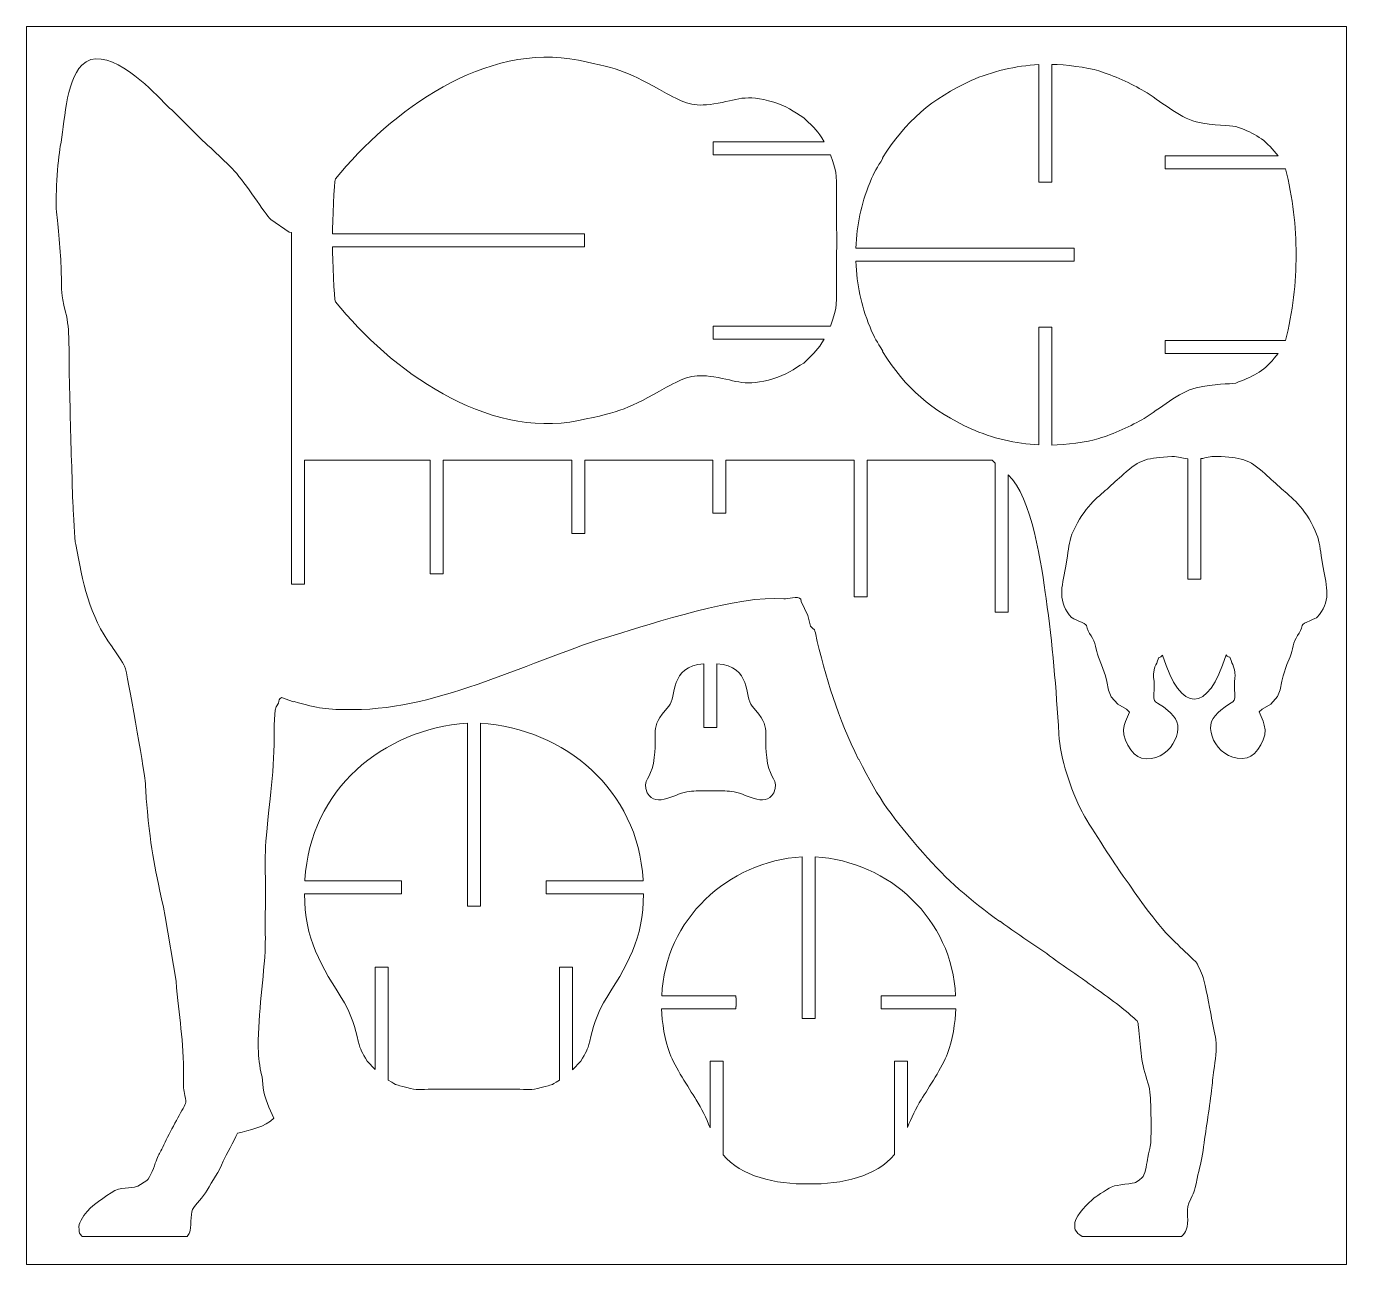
# Model space of a CAD drawing. Header units: centimetres. Extents: x -98 to 101, y -27 to 30.
# Drawn here: x -97.5 to -37.5, y -27.4 to 28.8 of the extents above; entities that cross this region are included whole.
import ezdxf

# ---------------------------------------------------------------- set-up
doc = ezdxf.new("R2010")
doc.units = ezdxf.units.CM
doc.header["$MEASUREMENT"] = 0
doc.layers.add('Layer 1', color=7, linetype='Continuous')

msp = doc.modelspace()

# ---------------------------------------------------------------- linework, layer by layer
at = {"layer": 'Layer 1', "color": 250, "lineweight": 9}
msp.add_lwpolyline([(-97.52812, -27.43117), (-37.52812, -27.43117), (-37.52812, 28.82159), (-97.52812, 28.82159), (-97.52812, -27.43117)], close=True, dxfattribs=at)
for points, knots in [([(-95.13297, -25.83333), (-95.12517, -26.00379), (-95.1229, -26.00553), (-95.00845, -26.13468), (-95.00845, -26.13468), (-95.00288, -26.14097), (-94.99685, -26.14715), (-94.99047, -26.15328), (-94.99047, -26.15328), (-94.99047, -26.15328), (-90.22243, -26.15328), (-90.22243, -26.15328), (-90.22243, -26.15328), (-90.17093, -26.09422), (-90.13045, -26.03594), (-90.10918, -25.98501), (-90.10918, -25.98501), (-90.01257, -25.75364), (-90.09266, -25.15561), (-89.97582, -24.93465), (-89.97582, -24.93465), (-89.84542, -24.68801), (-89.5023, -24.37168), (-89.31905, -24.0542), (-89.31905, -24.0542), (-89.06761, -23.61856), (-88.77897, -23.20139), (-88.58102, -22.73876), (-88.58102, -22.73876), (-88.4424, -22.41479), (-88.11404, -21.84623), (-87.93415, -21.46666), (-87.93415, -21.46666), (-87.39392, -21.32873), (-86.67131, -21.1815), (-86.27954, -20.78435), (-86.27954, -20.78435), (-86.50194, -20.33437), (-86.68912, -19.9114), (-86.76569, -19.40739), (-86.76569, -19.40739), (-86.76569, -19.40739), (-86.81573, -18.90653), (-86.81573, -18.90653), (-86.81573, -18.90653), (-86.89254, -18.68717), (-86.97249, -18.0634), (-86.98177, -17.82089), (-86.98177, -17.82089), (-87.04108, -16.26931), (-86.76468, -14.72753), (-86.68128, -13.18261), (-86.68128, -13.18261), (-86.65468, -12.68997), (-86.67966, -12.11625), (-86.67249, -11.60886), (-86.67249, -11.60886), (-86.6282, -8.47743), (-86.79216, -9.24716), (-86.44928, -6.26557), (-86.44928, -6.26557), (-86.35539, -5.44919), (-86.28868, -4.63118), (-86.2683, -3.80919), (-86.2683, -3.80919), (-86.25863, -3.4193), (-86.30919, -2.4014), (-86.17211, -2.09112), (-86.17211, -2.09112), (-86.17211, -2.09112), (-86.07433, -1.91999), (-86.07433, -1.91999), (-86.07433, -1.91999), (-86.01941, -1.76463), (-86.09033, -1.77978), (-85.93933, -1.67067), (-85.93933, -1.67067), (-85.93933, -1.67067), (-85.38527, -1.86416), (-85.38527, -1.86416), (-85.38527, -1.86416), (-85.38527, -1.86416), (-85.36602, -1.84491), (-85.36602, -1.84491), (-85.36602, -1.84491), (-84.23656, -2.1737), (-83.92856, -2.21968), (-82.66572, -2.21765), (-82.66572, -2.21765), (-78.68323, -2.21127), (-74.60666, 0.04812), (-70.81213, 1.17211), (-70.81213, 1.17211), (-69.14682, 1.65411), (-65.10667, 3.03249), (-63.11184, 2.80881), (-63.11184, 2.80881), (-62.93473, 2.78895), (-62.4572, 2.98692), (-62.3372, 2.79275), (-62.3372, 2.79275), (-62.3372, 2.79275), (-62.31367, 2.68743), (-62.31367, 2.68743), (-62.31367, 2.68743), (-62.31367, 2.68743), (-62.01009, 2.06263), (-62.01009, 2.06263), (-62.01009, 2.06263), (-62.01009, 2.06263), (-61.88561, 1.56688), (-61.88561, 1.56688), (-61.88561, 1.56688), (-61.79448, 1.41985), (-61.72831, 1.52045), (-61.67147, 1.26776), (-61.67147, 1.26776), (-61.20692, -0.79757), (-60.64965, -2.57558), (-59.71258, -4.48301), (-59.71258, -4.48301), (-59.71258, -4.48301), (-59.69332, -4.46376), (-59.69332, -4.46376), (-59.69332, -4.46376), (-58.78446, -6.33159), (-58.13332, -7.15297), (-56.78118, -8.71603), (-56.78118, -8.71603), (-55.67935, -9.98973), (-54.6419, -10.86079), (-53.29439, -11.84534), (-53.29439, -11.84534), (-53.29439, -11.84534), (-53.27514, -11.82609), (-53.27514, -11.82609), (-53.27514, -11.82609), (-52.80588, -12.17992), (-52.32383, -12.51623), (-51.83223, -12.83912), (-51.83223, -12.83912), (-51.46348, -13.08131), (-51.11095, -13.3309), (-50.76037, -13.59967), (-50.76037, -13.59967), (-50.30995, -13.94497), (-49.81855, -14.22977), (-49.36297, -14.56733), (-49.36297, -14.56733), (-48.63074, -15.10988), (-47.8797, -15.61471), (-47.19939, -16.22505), (-47.19939, -16.22505), (-46.99852, -16.40527), (-47.01472, -16.37044), (-46.98589, -16.63204), (-46.98589, -16.63204), (-46.88867, -17.51428), (-46.8966, -18.15555), (-46.60292, -19.01718), (-46.60292, -19.01718), (-46.46137, -19.43247), (-46.45129, -19.74345), (-46.43051, -20.18727), (-46.43051, -20.18727), (-46.41466, -20.52601), (-46.3899, -21.72189), (-46.45066, -22.06211), (-46.45066, -22.06211), (-46.47478, -22.19719), (-46.52433, -22.31516), (-46.56263, -22.56923), (-46.56263, -22.56923), (-46.59416, -22.77836), (-46.66462, -23.25534), (-46.77662, -23.42438), (-46.77662, -23.42438), (-46.81783, -23.4866), (-47.05246, -23.68454), (-47.11696, -23.70838), (-47.11696, -23.70838), (-47.14488, -23.7187), (-48.05337, -23.84248), (-48.15491, -23.87678), (-48.15491, -23.87678), (-48.27971, -23.91893), (-48.87711, -24.30715), (-48.99392, -24.40598), (-48.99392, -24.40598), (-49.27872, -24.64692), (-49.80461, -25.14266), (-49.8785, -25.52305), (-49.8785, -25.52305), (-49.89306, -25.59805), (-49.88979, -25.7772), (-49.85925, -25.84951), (-49.85925, -25.84951), (-49.81005, -25.96605), (-49.69843, -26.06686), (-49.54134, -26.15328), (-49.54134, -26.15328), (-49.54134, -26.15328), (-45.02834, -26.15328), (-45.02834, -26.15328), (-45.02834, -26.15328), (-44.93522, -26.05582), (-44.85634, -25.94917), (-44.8178, -25.85948), (-44.8178, -25.85948), (-44.65252, -25.47485), (-44.85656, -25.02092), (-44.699, -24.64539), (-44.699, -24.64539), (-44.43715, -24.02125), (-44.48262, -24.28167), (-44.31893, -23.52321), (-44.31893, -23.52321), (-44.22404, -23.08352), (-44.11574, -22.70034), (-44.05377, -22.2462), (-44.05377, -22.2462), (-43.92953, -21.33572), (-43.77377, -20.42815), (-43.66292, -19.51614), (-43.66292, -19.51614), (-43.62552, -19.2085), (-43.61809, -18.90182), (-43.56492, -18.59603), (-43.56492, -18.59603), (-43.48638, -18.14431), (-43.41829, -17.67313), (-43.46995, -17.2125), (-43.46995, -17.2125), (-43.50176, -16.92886), (-43.63805, -16.4387), (-43.68997, -16.10333), (-43.68997, -16.10333), (-43.73997, -15.78039), (-43.96728, -14.64818), (-44.02729, -14.44751), (-44.02729, -14.44751), (-44.06406, -14.32453), (-44.26418, -13.84232), (-44.34572, -13.72617), (-44.34572, -13.72617), (-44.41763, -13.62375), (-45.47981, -12.65946), (-45.74225, -12.35666), (-45.74225, -12.35666), (-46.64189, -11.31872), (-47.04372, -10.66902), (-47.81957, -9.58039), (-47.81957, -9.58039), (-48.08542, -9.20737), (-49.32368, -7.30487), (-49.55226, -6.85471), (-49.55226, -6.85471), (-50.05788, -5.85894), (-50.54463, -4.44303), (-50.60642, -3.33117), (-50.60642, -3.33117), (-50.72079, -1.27337), (-50.89908, 0.78236), (-51.18479, 2.82374), (-51.18479, 2.82374), (-51.38297, 4.23979), (-51.8328, 7.49089), (-52.907, 8.44346), (-52.907, 8.44346), (-52.907, 8.44346), (-52.907, 2.2151), (-52.907, 2.2151), (-52.907, 2.2151), (-52.907, 2.2151), (-53.497, 2.2151), (-53.497, 2.2151), (-53.497, 2.2151), (-53.497, 2.2151), (-53.497, 8.9794), (-53.497, 8.9794), (-53.497, 8.9794), (-53.497, 8.9794), (-53.63273, 9.11067), (-53.63273, 9.11067), (-53.63273, 9.11067), (-53.63273, 9.11067), (-59.32279, 9.11067), (-59.32279, 9.11067), (-59.32279, 9.11067), (-59.32279, 9.11067), (-59.32279, 2.90955), (-59.32279, 2.90955), (-59.32279, 2.90955), (-59.32279, 2.90955), (-59.91279, 2.90955), (-59.91279, 2.90955), (-59.91279, 2.90955), (-59.91279, 2.90955), (-59.91279, 9.11067), (-59.91279, 9.11067), (-59.91279, 9.11067), (-59.91279, 9.11067), (-65.74006, 9.11067), (-65.74006, 9.11067), (-65.74006, 9.11067), (-65.74006, 9.11067), (-65.74006, 6.70968), (-65.74006, 6.70968), (-65.74006, 6.70968), (-65.74006, 6.70968), (-66.33007, 6.70968), (-66.33007, 6.70968), (-66.33007, 6.70968), (-66.33007, 6.70968), (-66.33007, 9.11067), (-66.33007, 9.11067), (-66.33007, 9.11067), (-66.33007, 9.11067), (-72.15623, 9.11067), (-72.15623, 9.11067), (-72.15623, 9.11067), (-72.15623, 9.11067), (-72.15623, 5.7799), (-72.15623, 5.7799), (-72.15623, 5.7799), (-72.15623, 5.7799), (-72.74623, 5.7799), (-72.74623, 5.7799), (-72.74623, 5.7799), (-72.74623, 5.7799), (-72.74623, 9.11067), (-72.74623, 9.11067), (-72.74623, 9.11067), (-72.74623, 9.11067), (-78.58186, 9.11067), (-78.58186, 9.11067), (-78.58186, 9.11067), (-78.58186, 9.11067), (-78.58186, 3.95717), (-78.58186, 3.95717), (-78.58186, 3.95717), (-78.58186, 3.95717), (-79.17186, 3.95717), (-79.17186, 3.95717), (-79.17186, 3.95717), (-79.17186, 3.95717), (-79.17186, 9.11067), (-79.17186, 9.11067), (-79.17186, 9.11067), (-79.17186, 9.11067), (-84.89297, 9.11067), (-84.89297, 9.11067), (-84.89297, 9.11067), (-84.89297, 9.11067), (-84.89297, 3.47761), (-84.89297, 3.47761), (-84.89297, 3.47761), (-84.89297, 3.47761), (-85.48297, 3.47761), (-85.48297, 3.47761), (-85.48297, 3.47761), (-85.48297, 3.47761), (-85.48297, 19.4637), (-85.48297, 19.4637), (-85.48297, 19.4637), (-85.48297, 19.4637), (-85.58242, 19.47641), (-85.58242, 19.47641), (-85.58242, 19.47641), (-85.58242, 19.47641), (-86.41679, 20.04816), (-86.41679, 20.04816), (-86.41679, 20.04816), (-86.69775, 20.31585), (-87.58221, 21.72511), (-88.06508, 22.23972), (-88.06508, 22.23972), (-88.68067, 22.89577), (-89.37471, 23.47476), (-90.00342, 24.11733), (-90.00342, 24.11733), (-90.48599, 24.61054), (-90.99519, 25.07702), (-91.47616, 25.57169), (-91.47616, 25.57169), (-92.08241, 26.1952), (-94.02722, 28.0641), (-95.00747, 27.06331), (-95.00747, 27.06331), (-95.75202, 26.30314), (-95.79441, 24.3763), (-95.98699, 23.36803), (-95.98699, 23.36803), (-96.10497, 22.75034), (-96.23658, 20.92447), (-96.14646, 20.25483), (-96.14646, 20.25483), (-96.07048, 19.69037), (-95.9487, 18.2309), (-95.94067, 17.66818), (-95.94067, 17.66818), (-95.92566, 16.61699), (-95.9787, 16.82442), (-95.74491, 15.84242), (-95.74491, 15.84242), (-95.54246, 14.99206), (-95.60584, 14.10486), (-95.58391, 13.2387), (-95.58391, 13.2387), (-95.54648, 11.76056), (-95.52494, 10.28354), (-95.46839, 8.8059), (-95.46839, 8.8059), (-95.44515, 8.19828), (-95.4414, 7.59451), (-95.40379, 6.98749), (-95.40379, 6.98749), (-95.38908, 6.74998), (-95.32947, 5.48904), (-95.28859, 5.27735), (-95.28859, 5.27735), (-94.95808, 3.56548), (-94.69353, 2.08527), (-93.63698, 0.63073), (-93.63698, 0.63073), (-93.52286, 0.47363), (-93.12155, -0.11103), (-93.06395, -0.24966), (-93.06395, -0.24966), (-92.92361, -0.58746), (-92.18829, -5.00209), (-92.14469, -5.32798), (-92.14469, -5.32798), (-92.0975, -5.68071), (-92.10135, -6.04339), (-92.0697, -6.3982), (-92.0697, -6.3982), (-91.84125, -8.95875), (-91.71395, -9.21258), (-91.21475, -11.62136), (-91.21475, -11.62136), (-91.21475, -11.62136), (-90.72866, -14.55923), (-90.72866, -14.55923), (-90.72866, -14.55923), (-90.59366, -16.21201), (-90.37386, -17.19358), (-90.39074, -18.9164), (-90.39074, -18.9164), (-90.39326, -19.17343), (-90.40427, -19.32566), (-90.35535, -19.57442), (-90.35535, -19.57442), (-90.25017, -20.10929), (-90.2675, -20.06701), (-90.411, -20.33686), (-90.411, -20.33686), (-90.68291, -20.84815), (-91.15009, -21.67435), (-91.37978, -22.1927), (-91.37978, -22.1927), (-91.46903, -22.39413), (-91.5372, -22.45912), (-91.63597, -22.73262), (-91.63597, -22.73262), (-91.71061, -22.93929), (-91.89456, -23.46918), (-92.05003, -23.61753), (-92.05003, -23.61753), (-92.05003, -23.61753), (-92.46342, -23.8614), (-92.46342, -23.8614), (-92.46342, -23.8614), (-92.85184, -24.02909), (-93.20774, -23.84714), (-93.67205, -24.16608), (-93.67205, -24.16608), (-94.18962, -24.52161), (-94.73584, -24.83383), (-95.03889, -25.41363), (-95.03889, -25.41363), (-95.13148, -25.59078), (-95.15213, -25.64009), (-95.13297, -25.83333)], [0, 0, 0, 0, 0.00819672, 0.00819672, 0.00819672, 0.00819672, 0.01639344, 0.01639344, 0.01639344, 0.01639344, 0.02459016, 0.02459016, 0.02459016, 0.02459016, 0.03278689, 0.03278689, 0.03278689, 0.03278689, 0.04098361, 0.04098361, 0.04098361, 0.04098361, 0.04918033, 0.04918033, 0.04918033, 0.04918033, 0.05737705, 0.05737705, 0.05737705, 0.05737705, 0.06557377, 0.06557377, 0.06557377, 0.06557377, 0.07377049, 0.07377049, 0.07377049, 0.07377049, 0.08196721, 0.08196721, 0.08196721, 0.08196721, 0.09016393, 0.09016393, 0.09016393, 0.09016393, 0.09836066, 0.09836066, 0.09836066, 0.09836066, 0.10655738, 0.10655738, 0.10655738, 0.10655738, 0.1147541, 0.1147541, 0.1147541, 0.1147541, 0.12295082, 0.12295082, 0.12295082, 0.12295082, 0.13114754, 0.13114754, 0.13114754, 0.13114754, 0.13934426, 0.13934426, 0.13934426, 0.13934426, 0.14754098, 0.14754098, 0.14754098, 0.14754098, 0.1557377, 0.1557377, 0.1557377, 0.1557377, 0.16393443, 0.16393443, 0.16393443, 0.16393443, 0.17213115, 0.17213115, 0.17213115, 0.17213115, 0.18032787, 0.18032787, 0.18032787, 0.18032787, 0.18852459, 0.18852459, 0.18852459, 0.18852459, 0.19672131, 0.19672131, 0.19672131, 0.19672131, 0.20491803, 0.20491803, 0.20491803, 0.20491803, 0.21311475, 0.21311475, 0.21311475, 0.21311475, 0.22131148, 0.22131148, 0.22131148, 0.22131148, 0.2295082, 0.2295082, 0.2295082, 0.2295082, 0.23770492, 0.23770492, 0.23770492, 0.23770492, 0.24590164, 0.24590164, 0.24590164, 0.24590164, 0.25409836, 0.25409836, 0.25409836, 0.25409836, 0.26229508, 0.26229508, 0.26229508, 0.26229508, 0.2704918, 0.2704918, 0.2704918, 0.2704918, 0.27868852, 0.27868852, 0.27868852, 0.27868852, 0.28688525, 0.28688525, 0.28688525, 0.28688525, 0.29508197, 0.29508197, 0.29508197, 0.29508197, 0.30327869, 0.30327869, 0.30327869, 0.30327869, 0.31147541, 0.31147541, 0.31147541, 0.31147541, 0.31967213, 0.31967213, 0.31967213, 0.31967213, 0.32786885, 0.32786885, 0.32786885, 0.32786885, 0.33606557, 0.33606557, 0.33606557, 0.33606557, 0.3442623, 0.3442623, 0.3442623, 0.3442623, 0.35245902, 0.35245902, 0.35245902, 0.35245902, 0.36065574, 0.36065574, 0.36065574, 0.36065574, 0.36885246, 0.36885246, 0.36885246, 0.36885246, 0.37704918, 0.37704918, 0.37704918, 0.37704918, 0.3852459, 0.3852459, 0.3852459, 0.3852459, 0.39344262, 0.39344262, 0.39344262, 0.39344262, 0.40163934, 0.40163934, 0.40163934, 0.40163934, 0.40983607, 0.40983607, 0.40983607, 0.40983607, 0.41803279, 0.41803279, 0.41803279, 0.41803279, 0.42622951, 0.42622951, 0.42622951, 0.42622951, 0.43442623, 0.43442623, 0.43442623, 0.43442623, 0.44262295, 0.44262295, 0.44262295, 0.44262295, 0.45081967, 0.45081967, 0.45081967, 0.45081967, 0.45901639, 0.45901639, 0.45901639, 0.45901639, 0.46721311, 0.46721311, 0.46721311, 0.46721311, 0.47540984, 0.47540984, 0.47540984, 0.47540984, 0.48360656, 0.48360656, 0.48360656, 0.48360656, 0.49180328, 0.49180328, 0.49180328, 0.49180328, 0.5, 0.5, 0.5, 0.5, 0.50819672, 0.50819672, 0.50819672, 0.50819672, 0.51639344, 0.51639344, 0.51639344, 0.51639344, 0.52459016, 0.52459016, 0.52459016, 0.52459016, 0.53278689, 0.53278689, 0.53278689, 0.53278689, 0.54098361, 0.54098361, 0.54098361, 0.54098361, 0.54918033, 0.54918033, 0.54918033, 0.54918033, 0.55737705, 0.55737705, 0.55737705, 0.55737705, 0.56557377, 0.56557377, 0.56557377, 0.56557377, 0.57377049, 0.57377049, 0.57377049, 0.57377049, 0.58196721, 0.58196721, 0.58196721, 0.58196721, 0.59016393, 0.59016393, 0.59016393, 0.59016393, 0.59836066, 0.59836066, 0.59836066, 0.59836066, 0.60655738, 0.60655738, 0.60655738, 0.60655738, 0.6147541, 0.6147541, 0.6147541, 0.6147541, 0.62295082, 0.62295082, 0.62295082, 0.62295082, 0.63114754, 0.63114754, 0.63114754, 0.63114754, 0.63934426, 0.63934426, 0.63934426, 0.63934426, 0.64754098, 0.64754098, 0.64754098, 0.64754098, 0.6557377, 0.6557377, 0.6557377, 0.6557377, 0.66393443, 0.66393443, 0.66393443, 0.66393443, 0.67213115, 0.67213115, 0.67213115, 0.67213115, 0.68032787, 0.68032787, 0.68032787, 0.68032787, 0.68852459, 0.68852459, 0.68852459, 0.68852459, 0.69672131, 0.69672131, 0.69672131, 0.69672131, 0.70491803, 0.70491803, 0.70491803, 0.70491803, 0.71311475, 0.71311475, 0.71311475, 0.71311475, 0.72131148, 0.72131148, 0.72131148, 0.72131148, 0.7295082, 0.7295082, 0.7295082, 0.7295082, 0.73770492, 0.73770492, 0.73770492, 0.73770492, 0.74590164, 0.74590164, 0.74590164, 0.74590164, 0.75409836, 0.75409836, 0.75409836, 0.75409836, 0.76229508, 0.76229508, 0.76229508, 0.76229508, 0.7704918, 0.7704918, 0.7704918, 0.7704918, 0.77868852, 0.77868852, 0.77868852, 0.77868852, 0.78688525, 0.78688525, 0.78688525, 0.78688525, 0.79508197, 0.79508197, 0.79508197, 0.79508197, 0.80327869, 0.80327869, 0.80327869, 0.80327869, 0.81147541, 0.81147541, 0.81147541, 0.81147541, 0.81967213, 0.81967213, 0.81967213, 0.81967213, 0.82786885, 0.82786885, 0.82786885, 0.82786885, 0.83606557, 0.83606557, 0.83606557, 0.83606557, 0.8442623, 0.8442623, 0.8442623, 0.8442623, 0.85245902, 0.85245902, 0.85245902, 0.85245902, 0.86065574, 0.86065574, 0.86065574, 0.86065574, 0.86885246, 0.86885246, 0.86885246, 0.86885246, 0.87704918, 0.87704918, 0.87704918, 0.87704918, 0.8852459, 0.8852459, 0.8852459, 0.8852459, 0.89344262, 0.89344262, 0.89344262, 0.89344262, 0.90163934, 0.90163934, 0.90163934, 0.90163934, 0.90983607, 0.90983607, 0.90983607, 0.90983607, 0.91803279, 0.91803279, 0.91803279, 0.91803279, 0.92622951, 0.92622951, 0.92622951, 0.92622951, 0.93442623, 0.93442623, 0.93442623, 0.93442623, 0.94262295, 0.94262295, 0.94262295, 0.94262295, 0.95081967, 0.95081967, 0.95081967, 0.95081967, 0.95901639, 0.95901639, 0.95901639, 0.95901639, 0.96721311, 0.96721311, 0.96721311, 0.96721311, 0.97540984, 0.97540984, 0.97540984, 0.97540984, 0.98360656, 0.98360656, 0.98360656, 0.98360656, 1, 1, 1, 1]), ([(-60.70038, 19.10067), (-60.70497, 19.86924), (-60.71036, 20.57183), (-60.71007, 20.85605), (-60.71007, 20.85605), (-60.70896, 21.96185), (-60.6467, 22.06646), (-60.97757, 22.99447), (-60.97757, 22.99447), (-60.97757, 22.99447), (-66.32309, 22.99447), (-66.32309, 22.99447), (-66.32309, 22.99447), (-66.32309, 22.99447), (-66.32309, 23.09552), (-66.32309, 23.09552), (-66.32309, 23.09552), (-66.32309, 23.09552), (-66.32309, 23.48062), (-66.32309, 23.48062), (-66.32309, 23.48062), (-66.32309, 23.48062), (-66.32309, 23.58447), (-66.32309, 23.58447), (-66.32309, 23.58447), (-66.32309, 23.58447), (-61.26622, 23.58447), (-61.26622, 23.58447), (-61.26622, 23.58447), (-61.59226, 24.10963), (-61.63633, 24.13241), (-62.19974, 24.67227), (-62.19974, 24.67227), (-62.63407, 24.94807), (-63.05396, 25.23067), (-63.55406, 25.37785), (-63.55406, 25.37785), (-64.89917, 25.77371), (-65.17308, 25.47807), (-66.28681, 25.30188), (-66.28681, 25.30188), (-67.2269, 25.15314), (-67.63089, 25.33221), (-68.43256, 25.77647), (-68.43256, 25.77647), (-70.20449, 26.75847), (-70.45842, 26.88234), (-72.43821, 27.28405), (-72.43821, 27.28405), (-76.64125, 28.13684), (-80.96784, 24.9984), (-83.48434, 21.89061), (-83.48434, 21.89061), (-83.54752, 21.81259), (-83.60744, 19.85431), (-83.6184, 19.39104), (-83.6184, 19.39104), (-83.6184, 19.39104), (-72.16571, 19.39104), (-72.16571, 19.39104), (-72.16571, 19.39104), (-72.16571, 19.39104), (-72.16571, 19.29322), (-72.16571, 19.29322), (-72.16571, 19.29322), (-72.16571, 19.29322), (-72.16546, 19.29322), (-72.16546, 19.29322), (-72.16546, 19.29322), (-72.16546, 19.29322), (-72.16546, 18.90813), (-72.16546, 18.90813), (-72.16546, 18.90813), (-72.16546, 18.90813), (-72.16571, 18.90813), (-72.16571, 18.90813), (-72.16571, 18.90813), (-72.16571, 18.90813), (-72.16571, 18.80104), (-72.16571, 18.80104), (-72.16571, 18.80104), (-72.16571, 18.80104), (-83.61818, 18.80104), (-83.61818, 18.80104), (-83.61818, 18.80104), (-83.60665, 18.32119), (-83.54709, 16.38823), (-83.48434, 16.31072), (-83.48434, 16.31072), (-80.96784, 13.20293), (-76.64125, 10.06449), (-72.43821, 10.91729), (-72.43821, 10.91729), (-70.45842, 11.319), (-70.20449, 11.44288), (-68.43256, 12.42487), (-68.43256, 12.42487), (-67.63089, 12.86913), (-67.2269, 13.0482), (-66.28681, 12.89947), (-66.28681, 12.89947), (-65.17308, 12.72325), (-64.89917, 12.42764), (-63.55406, 12.82349), (-63.55406, 12.82349), (-63.05396, 12.97068), (-62.63407, 13.25328), (-62.19974, 13.52908), (-62.19974, 13.52908), (-61.63616, 14.06911), (-61.59224, 14.09171), (-61.26592, 14.61735), (-61.26592, 14.61735), (-61.26592, 14.61735), (-66.32309, 14.61735), (-66.32309, 14.61735), (-66.32309, 14.61735), (-66.32309, 14.61735), (-66.32309, 14.72072), (-66.32309, 14.72072), (-66.32309, 14.72072), (-66.32309, 14.72072), (-66.32309, 15.10582), (-66.32309, 15.10582), (-66.32309, 15.10582), (-66.32309, 15.10582), (-66.32309, 15.20735), (-66.32309, 15.20735), (-66.32309, 15.20735), (-66.32309, 15.20735), (-60.9774, 15.20735), (-60.9774, 15.20735), (-60.9774, 15.20735), (-60.64673, 16.13491), (-60.70896, 16.23967), (-60.71007, 17.3453), (-60.71007, 17.3453), (-60.71036, 17.62951), (-60.70497, 18.33209), (-60.70038, 19.10067)], [0, 0, 0, 0, 0.02777778, 0.02777778, 0.02777778, 0.02777778, 0.05555556, 0.05555556, 0.05555556, 0.05555556, 0.08333333, 0.08333333, 0.08333333, 0.08333333, 0.11111111, 0.11111111, 0.11111111, 0.11111111, 0.13888889, 0.13888889, 0.13888889, 0.13888889, 0.16666667, 0.16666667, 0.16666667, 0.16666667, 0.19444444, 0.19444444, 0.19444444, 0.19444444, 0.22222222, 0.22222222, 0.22222222, 0.22222222, 0.25, 0.25, 0.25, 0.25, 0.27777778, 0.27777778, 0.27777778, 0.27777778, 0.30555556, 0.30555556, 0.30555556, 0.30555556, 0.33333333, 0.33333333, 0.33333333, 0.33333333, 0.36111111, 0.36111111, 0.36111111, 0.36111111, 0.38888889, 0.38888889, 0.38888889, 0.38888889, 0.41666667, 0.41666667, 0.41666667, 0.41666667, 0.44444444, 0.44444444, 0.44444444, 0.44444444, 0.47222222, 0.47222222, 0.47222222, 0.47222222, 0.5, 0.5, 0.5, 0.5, 0.52777778, 0.52777778, 0.52777778, 0.52777778, 0.55555556, 0.55555556, 0.55555556, 0.55555556, 0.58333333, 0.58333333, 0.58333333, 0.58333333, 0.61111111, 0.61111111, 0.61111111, 0.61111111, 0.63888889, 0.63888889, 0.63888889, 0.63888889, 0.66666667, 0.66666667, 0.66666667, 0.66666667, 0.69444444, 0.69444444, 0.69444444, 0.69444444, 0.72222222, 0.72222222, 0.72222222, 0.72222222, 0.75, 0.75, 0.75, 0.75, 0.77777778, 0.77777778, 0.77777778, 0.77777778, 0.80555556, 0.80555556, 0.80555556, 0.80555556, 0.83333333, 0.83333333, 0.83333333, 0.83333333, 0.86111111, 0.86111111, 0.86111111, 0.86111111, 0.88888889, 0.88888889, 0.88888889, 0.88888889, 0.91666667, 0.91666667, 0.91666667, 0.91666667, 0.94444444, 0.94444444, 0.94444444, 0.94444444, 1, 1, 1, 1]), ([(-39.824, 18.44875), (-39.82471, 17.19145), (-39.9601, 15.83816), (-40.30763, 14.55787), (-40.30763, 14.55787), (-40.30763, 14.55787), (-45.77909, 14.55787), (-45.77909, 14.55787), (-45.77909, 14.55787), (-45.77909, 14.55787), (-45.77909, 14.4539), (-45.77909, 14.4539), (-45.77909, 14.4539), (-45.77909, 14.4539), (-45.77909, 14.06881), (-45.77909, 14.06881), (-45.77909, 14.06881), (-45.77909, 14.06881), (-45.77909, 13.96787), (-45.77909, 13.96787), (-45.77909, 13.96787), (-45.77909, 13.96787), (-40.63721, 13.96787), (-40.63721, 13.96787), (-40.63721, 13.96787), (-40.63721, 13.96787), (-40.82624, 13.74229), (-40.82624, 13.74229), (-40.82624, 13.74229), (-41.29336, 13.13732), (-41.86635, 12.87635), (-42.56323, 12.61915), (-42.56323, 12.61915), (-42.85875, 12.5578), (-43.53194, 12.60519), (-44.36939, 12.40354), (-44.36939, 12.40354), (-45.14431, 12.21694), (-46.0341, 11.42983), (-46.7307, 11.01376), (-46.7307, 11.01376), (-47.27171, 10.69062), (-48.16851, 10.285), (-48.7818, 10.10103), (-48.7818, 10.10103), (-49.33784, 9.93424), (-50.30002, 9.80681), (-50.92453, 9.79929), (-50.92453, 9.79929), (-50.92453, 9.79929), (-50.92453, 15.15405), (-50.92453, 15.15405), (-50.92453, 15.15405), (-50.92453, 15.15405), (-51.51453, 15.15405), (-51.51453, 15.15405), (-51.51453, 15.15405), (-51.51453, 15.15405), (-51.51453, 9.81035), (-51.51453, 9.81035), (-51.51453, 9.81035), (-52.53996, 9.85794), (-53.66548, 10.11944), (-54.59143, 10.53907), (-54.59143, 10.53907), (-56.35704, 11.33921), (-57.59088, 12.40199), (-58.62143, 14.04955), (-58.62143, 14.04955), (-58.62143, 14.04955), (-58.60218, 14.06881), (-58.60218, 14.06881), (-58.60218, 14.06881), (-58.87682, 14.511), (-58.98011, 14.64204), (-59.18686, 15.15939), (-59.18686, 15.15939), (-59.61907, 16.24085), (-59.77685, 17.01968), (-59.83181, 18.15156), (-59.83181, 18.15156), (-59.83181, 18.15156), (-49.91472, 18.15156), (-49.91472, 18.15156), (-49.91472, 18.15156), (-49.91472, 18.15156), (-49.91472, 18.25621), (-49.91472, 18.25621), (-49.91472, 18.25621), (-49.91472, 18.25621), (-49.91472, 18.44875), (-49.91472, 18.44875), (-49.91472, 18.44875), (-49.91472, 18.44875), (-49.91472, 18.6413), (-49.91472, 18.6413), (-49.91472, 18.6413), (-49.91472, 18.6413), (-49.91472, 18.74156), (-49.91472, 18.74156), (-49.91472, 18.74156), (-49.91472, 18.74156), (-59.83202, 18.74156), (-59.83202, 18.74156), (-59.83202, 18.74156), (-59.77726, 19.87581), (-59.61963, 20.65527), (-59.18686, 21.7381), (-59.18686, 21.7381), (-58.98011, 22.25547), (-58.87682, 22.38653), (-58.60218, 22.82869), (-58.60218, 22.82869), (-58.60218, 22.82869), (-58.62143, 22.84795), (-58.62143, 22.84795), (-58.62143, 22.84795), (-57.59088, 24.49551), (-56.35704, 25.5583), (-54.59143, 26.35843), (-54.59143, 26.35843), (-53.66548, 26.77805), (-52.53996, 27.03956), (-51.51453, 27.08716), (-51.51453, 27.08716), (-51.51453, 27.08716), (-51.51453, 21.74761), (-51.51453, 21.74761), (-51.51453, 21.74761), (-51.51453, 21.74761), (-50.92453, 21.74761), (-50.92453, 21.74761), (-50.92453, 21.74761), (-50.92453, 21.74761), (-50.92453, 27.09822), (-50.92453, 27.09822), (-50.92453, 27.09822), (-50.30002, 27.09069), (-49.33784, 26.96327), (-48.7818, 26.79648), (-48.7818, 26.79648), (-48.16851, 26.6125), (-47.27171, 26.20689), (-46.7307, 25.88375), (-46.7307, 25.88375), (-46.0341, 25.46766), (-45.14431, 24.68056), (-44.36939, 24.49396), (-44.36939, 24.49396), (-43.53194, 24.29231), (-42.85875, 24.33969), (-42.56323, 24.27835), (-42.56323, 24.27835), (-41.86635, 24.02116), (-41.29336, 23.76018), (-40.82624, 23.15521), (-40.82624, 23.15521), (-40.82624, 23.15521), (-40.64171, 22.93499), (-40.64171, 22.93499), (-40.64171, 22.93499), (-40.64171, 22.93499), (-45.77909, 22.93499), (-45.77909, 22.93499), (-45.77909, 22.93499), (-45.77909, 22.93499), (-45.77909, 22.82869), (-45.77909, 22.82869), (-45.77909, 22.82869), (-45.77909, 22.82869), (-45.77909, 22.44362), (-45.77909, 22.44362), (-45.77909, 22.44362), (-45.77909, 22.44362), (-45.77909, 22.34499), (-45.77909, 22.34499), (-45.77909, 22.34499), (-45.77909, 22.34499), (-40.30909, 22.34499), (-40.30909, 22.34499), (-40.30909, 22.34499), (-39.96049, 21.06311), (-39.82471, 19.7078), (-39.824, 18.44875)], [0, 0, 0, 0, 0.0212766, 0.0212766, 0.0212766, 0.0212766, 0.04255319, 0.04255319, 0.04255319, 0.04255319, 0.06382979, 0.06382979, 0.06382979, 0.06382979, 0.08510638, 0.08510638, 0.08510638, 0.08510638, 0.10638298, 0.10638298, 0.10638298, 0.10638298, 0.12765957, 0.12765957, 0.12765957, 0.12765957, 0.14893617, 0.14893617, 0.14893617, 0.14893617, 0.17021277, 0.17021277, 0.17021277, 0.17021277, 0.19148936, 0.19148936, 0.19148936, 0.19148936, 0.21276596, 0.21276596, 0.21276596, 0.21276596, 0.23404255, 0.23404255, 0.23404255, 0.23404255, 0.25531915, 0.25531915, 0.25531915, 0.25531915, 0.27659574, 0.27659574, 0.27659574, 0.27659574, 0.29787234, 0.29787234, 0.29787234, 0.29787234, 0.31914894, 0.31914894, 0.31914894, 0.31914894, 0.34042553, 0.34042553, 0.34042553, 0.34042553, 0.36170213, 0.36170213, 0.36170213, 0.36170213, 0.38297872, 0.38297872, 0.38297872, 0.38297872, 0.40425532, 0.40425532, 0.40425532, 0.40425532, 0.42553191, 0.42553191, 0.42553191, 0.42553191, 0.44680851, 0.44680851, 0.44680851, 0.44680851, 0.46808511, 0.46808511, 0.46808511, 0.46808511, 0.4893617, 0.4893617, 0.4893617, 0.4893617, 0.5106383, 0.5106383, 0.5106383, 0.5106383, 0.53191489, 0.53191489, 0.53191489, 0.53191489, 0.55319149, 0.55319149, 0.55319149, 0.55319149, 0.57446809, 0.57446809, 0.57446809, 0.57446809, 0.59574468, 0.59574468, 0.59574468, 0.59574468, 0.61702128, 0.61702128, 0.61702128, 0.61702128, 0.63829787, 0.63829787, 0.63829787, 0.63829787, 0.65957447, 0.65957447, 0.65957447, 0.65957447, 0.68085106, 0.68085106, 0.68085106, 0.68085106, 0.70212766, 0.70212766, 0.70212766, 0.70212766, 0.72340426, 0.72340426, 0.72340426, 0.72340426, 0.74468085, 0.74468085, 0.74468085, 0.74468085, 0.76595745, 0.76595745, 0.76595745, 0.76595745, 0.78723404, 0.78723404, 0.78723404, 0.78723404, 0.80851064, 0.80851064, 0.80851064, 0.80851064, 0.82978723, 0.82978723, 0.82978723, 0.82978723, 0.85106383, 0.85106383, 0.85106383, 0.85106383, 0.87234043, 0.87234043, 0.87234043, 0.87234043, 0.89361702, 0.89361702, 0.89361702, 0.89361702, 0.91489362, 0.91489362, 0.91489362, 0.91489362, 0.93617021, 0.93617021, 0.93617021, 0.93617021, 0.95744681, 0.95744681, 0.95744681, 0.95744681, 1, 1, 1, 1]), ([(-45.89039, 0.25238), (-45.99045, 0.16269), (-45.94755, 0.18649), (-46.06799, 0.14833), (-46.06799, 0.14833), (-46.06799, 0.14833), (-46.11689, -0.00104), (-46.11689, -0.00104), (-46.11689, -0.00104), (-46.16016, -0.16073), (-46.23339, -0.19216), (-46.26937, -0.41774), (-46.26937, -0.41774), (-46.32281, -0.75277), (-46.3125, -0.60574), (-46.27533, -0.94079), (-46.27533, -0.94079), (-46.27533, -0.94079), (-46.26878, -1.28918), (-46.26878, -1.28918), (-46.26878, -1.28918), (-46.36189, -2.08208), (-46.21498, -1.72133), (-45.65401, -2.26143), (-45.65401, -2.26143), (-45.65401, -2.26143), (-45.53595, -2.36611), (-45.53595, -2.36611), (-45.53595, -2.36611), (-45.53595, -2.36611), (-45.40145, -2.51687), (-45.40145, -2.51687), (-45.40145, -2.51687), (-44.79138, -3.08385), (-45.58006, -4.67989), (-46.85229, -4.41854), (-46.85229, -4.41854), (-47.27326, -4.33233), (-47.81895, -3.44497), (-47.63108, -2.93753), (-47.63108, -2.93753), (-47.63108, -2.93753), (-47.57438, -2.75726), (-47.57438, -2.75726), (-47.57438, -2.75726), (-47.57438, -2.75726), (-47.39607, -2.32754), (-47.39607, -2.32754), (-47.39607, -2.32754), (-47.39607, -2.32754), (-47.52669, -2.20328), (-47.52669, -2.20328), (-47.52669, -2.20328), (-47.52669, -2.20328), (-47.92149, -1.97556), (-47.92149, -1.97556), (-47.92149, -1.97556), (-47.92149, -1.97556), (-48.23505, -1.63457), (-48.23505, -1.63457), (-48.23505, -1.63457), (-48.23505, -1.63457), (-48.34579, -1.33788), (-48.34579, -1.33788), (-48.34579, -1.33788), (-48.34579, -1.33788), (-48.42481, -0.94294), (-48.42481, -0.94294), (-48.42481, -0.94294), (-48.42481, -0.94294), (-48.48029, -0.6881), (-48.48029, -0.6881), (-48.48029, -0.6881), (-48.48029, -0.6881), (-48.66112, -0.18715), (-48.66112, -0.18715), (-48.66112, -0.18715), (-48.66112, -0.18715), (-48.80098, 0.17171), (-48.80098, 0.17171), (-48.80098, 0.17171), (-48.87415, 0.38082), (-48.89859, 0.44886), (-48.93471, 0.66636), (-48.93471, 0.66636), (-48.99069, 1.00334), (-49.29241, 1.26554), (-49.35012, 1.59939), (-49.35012, 1.59939), (-49.36677, 1.69568), (-50.02077, 1.93376), (-50.02599, 1.9671), (-50.02599, 1.9671), (-50.68384, 2.636), (-50.46881, 3.36292), (-50.31011, 4.22671), (-50.31011, 4.22671), (-50.31011, 4.22671), (-50.21773, 4.75857), (-50.21773, 4.75857), (-50.21773, 4.75857), (-50.15219, 5.20546), (-50.1349, 5.47554), (-49.94577, 5.8987), (-49.94577, 5.8987), (-49.46499, 6.9744), (-48.83579, 7.43307), (-48.41466, 7.80271), (-48.41466, 7.80271), (-48.16676, 8.02942), (-47.9155, 8.25167), (-47.66924, 8.4797), (-47.66924, 8.4797), (-46.91284, 9.17792), (-46.55452, 9.21991), (-45.4742, 9.2749), (-45.4742, 9.2749), (-45.121, 9.29288), (-45.04426, 9.20025), (-44.74806, 9.17408), (-44.74806, 9.17408), (-44.74806, 9.17408), (-44.74806, 3.70916), (-44.74806, 3.70916), (-44.74806, 3.70916), (-44.74806, 3.70916), (-44.15806, 3.70916), (-44.15806, 3.70916), (-44.15806, 3.70916), (-44.15806, 3.70916), (-44.15806, 9.1847), (-44.15806, 9.1847), (-44.15806, 9.1847), (-43.86186, 9.21087), (-43.77728, 9.30452), (-43.42409, 9.28654), (-43.42409, 9.28654), (-42.34377, 9.23155), (-41.98544, 9.18956), (-41.22905, 8.49134), (-41.22905, 8.49134), (-40.98278, 8.26331), (-40.73152, 8.04107), (-40.48363, 7.81435), (-40.48363, 7.81435), (-40.06249, 7.44471), (-39.43329, 6.98605), (-38.95252, 5.91035), (-38.95252, 5.91035), (-38.76339, 5.48718), (-38.7461, 5.21711), (-38.68056, 4.77021), (-38.68056, 4.77021), (-38.68056, 4.77021), (-38.58817, 4.23835), (-38.58817, 4.23835), (-38.58817, 4.23835), (-38.42948, 3.37456), (-38.21444, 2.64764), (-38.87229, 1.97874), (-38.87229, 1.97874), (-38.87752, 1.9454), (-39.53152, 1.70733), (-39.54817, 1.61103), (-39.54817, 1.61103), (-39.60588, 1.27718), (-39.9076, 1.01499), (-39.96358, 0.67801), (-39.96358, 0.67801), (-39.9997, 0.46051), (-40.02414, 0.39246), (-40.09731, 0.18336), (-40.09731, 0.18336), (-40.09731, 0.18336), (-40.23717, -0.17551), (-40.23717, -0.17551), (-40.23717, -0.17551), (-40.23717, -0.17551), (-40.418, -0.67646), (-40.418, -0.67646), (-40.418, -0.67646), (-40.418, -0.67646), (-40.47347, -0.9313), (-40.47347, -0.9313), (-40.47347, -0.9313), (-40.47347, -0.9313), (-40.5525, -1.32624), (-40.5525, -1.32624), (-40.5525, -1.32624), (-40.5525, -1.32624), (-40.66323, -1.62292), (-40.66323, -1.62292), (-40.66323, -1.62292), (-40.66323, -1.62292), (-40.9768, -1.96392), (-40.9768, -1.96392), (-40.9768, -1.96392), (-40.9768, -1.96392), (-41.3716, -2.19164), (-41.3716, -2.19164), (-41.3716, -2.19164), (-41.3716, -2.19164), (-41.50222, -2.31589), (-41.50222, -2.31589), (-41.50222, -2.31589), (-41.50222, -2.31589), (-41.32391, -2.74562), (-41.32391, -2.74562), (-41.32391, -2.74562), (-41.32391, -2.74562), (-41.26721, -2.92589), (-41.26721, -2.92589), (-41.26721, -2.92589), (-41.07934, -3.43332), (-41.62502, -4.32069), (-42.04599, -4.4069), (-42.04599, -4.4069), (-43.31823, -4.66825), (-44.10691, -3.07221), (-43.49683, -2.50523), (-43.49683, -2.50523), (-43.49683, -2.50523), (-43.36233, -2.35447), (-43.36233, -2.35447), (-43.36233, -2.35447), (-43.36233, -2.35447), (-43.24428, -2.24979), (-43.24428, -2.24979), (-43.24428, -2.24979), (-42.6833, -1.70968), (-42.53639, -2.07044), (-42.62951, -1.27754), (-42.62951, -1.27754), (-42.62951, -1.27754), (-42.62296, -0.92914), (-42.62296, -0.92914), (-42.62296, -0.92914), (-42.58579, -0.5941), (-42.57548, -0.74113), (-42.62892, -0.4061), (-42.62892, -0.4061), (-42.6649, -0.18052), (-42.73813, -0.14909), (-42.7814, 0.01061), (-42.7814, 0.01061), (-42.7814, 0.01061), (-42.83029, 0.15997), (-42.83029, 0.15997), (-42.83029, 0.15997), (-42.95074, 0.19813), (-42.90784, 0.17433), (-43.0079, 0.26402), (-43.0079, 0.26402), (-43.82996, -2.401), (-45.06581, -2.42079), (-45.89039, 0.25238)], [0, 0, 0, 0, 0.01538462, 0.01538462, 0.01538462, 0.01538462, 0.03076923, 0.03076923, 0.03076923, 0.03076923, 0.04615385, 0.04615385, 0.04615385, 0.04615385, 0.06153846, 0.06153846, 0.06153846, 0.06153846, 0.07692308, 0.07692308, 0.07692308, 0.07692308, 0.09230769, 0.09230769, 0.09230769, 0.09230769, 0.10769231, 0.10769231, 0.10769231, 0.10769231, 0.12307692, 0.12307692, 0.12307692, 0.12307692, 0.13846154, 0.13846154, 0.13846154, 0.13846154, 0.15384615, 0.15384615, 0.15384615, 0.15384615, 0.16923077, 0.16923077, 0.16923077, 0.16923077, 0.18461538, 0.18461538, 0.18461538, 0.18461538, 0.2, 0.2, 0.2, 0.2, 0.21538462, 0.21538462, 0.21538462, 0.21538462, 0.23076923, 0.23076923, 0.23076923, 0.23076923, 0.24615385, 0.24615385, 0.24615385, 0.24615385, 0.26153846, 0.26153846, 0.26153846, 0.26153846, 0.27692308, 0.27692308, 0.27692308, 0.27692308, 0.29230769, 0.29230769, 0.29230769, 0.29230769, 0.30769231, 0.30769231, 0.30769231, 0.30769231, 0.32307692, 0.32307692, 0.32307692, 0.32307692, 0.33846154, 0.33846154, 0.33846154, 0.33846154, 0.35384615, 0.35384615, 0.35384615, 0.35384615, 0.36923077, 0.36923077, 0.36923077, 0.36923077, 0.38461538, 0.38461538, 0.38461538, 0.38461538, 0.4, 0.4, 0.4, 0.4, 0.41538462, 0.41538462, 0.41538462, 0.41538462, 0.43076923, 0.43076923, 0.43076923, 0.43076923, 0.44615385, 0.44615385, 0.44615385, 0.44615385, 0.46153846, 0.46153846, 0.46153846, 0.46153846, 0.47692308, 0.47692308, 0.47692308, 0.47692308, 0.49230769, 0.49230769, 0.49230769, 0.49230769, 0.50769231, 0.50769231, 0.50769231, 0.50769231, 0.52307692, 0.52307692, 0.52307692, 0.52307692, 0.53846154, 0.53846154, 0.53846154, 0.53846154, 0.55384615, 0.55384615, 0.55384615, 0.55384615, 0.56923077, 0.56923077, 0.56923077, 0.56923077, 0.58461538, 0.58461538, 0.58461538, 0.58461538, 0.6, 0.6, 0.6, 0.6, 0.61538462, 0.61538462, 0.61538462, 0.61538462, 0.63076923, 0.63076923, 0.63076923, 0.63076923, 0.64615385, 0.64615385, 0.64615385, 0.64615385, 0.66153846, 0.66153846, 0.66153846, 0.66153846, 0.67692308, 0.67692308, 0.67692308, 0.67692308, 0.69230769, 0.69230769, 0.69230769, 0.69230769, 0.70769231, 0.70769231, 0.70769231, 0.70769231, 0.72307692, 0.72307692, 0.72307692, 0.72307692, 0.73846154, 0.73846154, 0.73846154, 0.73846154, 0.75384615, 0.75384615, 0.75384615, 0.75384615, 0.76923077, 0.76923077, 0.76923077, 0.76923077, 0.78461538, 0.78461538, 0.78461538, 0.78461538, 0.8, 0.8, 0.8, 0.8, 0.81538462, 0.81538462, 0.81538462, 0.81538462, 0.83076923, 0.83076923, 0.83076923, 0.83076923, 0.84615385, 0.84615385, 0.84615385, 0.84615385, 0.86153846, 0.86153846, 0.86153846, 0.86153846, 0.87692308, 0.87692308, 0.87692308, 0.87692308, 0.89230769, 0.89230769, 0.89230769, 0.89230769, 0.90769231, 0.90769231, 0.90769231, 0.90769231, 0.92307692, 0.92307692, 0.92307692, 0.92307692, 0.93846154, 0.93846154, 0.93846154, 0.93846154, 0.95384615, 0.95384615, 0.95384615, 0.95384615, 0.96923077, 0.96923077, 0.96923077, 0.96923077, 1, 1, 1, 1]), ([(-66.43733, -5.90079), (-66.8094, -5.8972), (-67.15548, -5.9123), (-67.38943, -5.93156), (-67.38943, -5.93156), (-67.9993, -5.98172), (-68.87275, -6.73236), (-69.32099, -6.00498), (-69.32099, -6.00498), (-69.53953, -5.38747), (-69.14748, -5.34106), (-69.03313, -4.66185), (-69.03313, -4.66185), (-68.77103, -3.10507), (-69.30419, -3.15187), (-68.33268, -2.06185), (-68.33268, -2.06185), (-67.96801, -1.65269), (-68.33046, -0.24614), (-66.73458, -0.13946), (-66.73458, -0.13946), (-66.73458, -0.13946), (-66.73458, -3.02913), (-66.73458, -3.02913), (-66.73458, -3.02913), (-66.73458, -3.02913), (-66.62989, -3.02913), (-66.62989, -3.02913), (-66.62989, -3.02913), (-66.62989, -3.02913), (-66.62989, -3.02927), (-66.62989, -3.02927), (-66.62989, -3.02927), (-66.62989, -3.02927), (-66.43733, -3.02927), (-66.43733, -3.02927), (-66.43733, -3.02927), (-66.43733, -3.02927), (-66.24479, -3.02927), (-66.24479, -3.02927), (-66.24479, -3.02927), (-66.24479, -3.02927), (-66.24479, -3.02913), (-66.24479, -3.02913), (-66.24479, -3.02913), (-66.24479, -3.02913), (-66.14458, -3.02913), (-66.14458, -3.02913), (-66.14458, -3.02913), (-66.14458, -3.02913), (-66.14458, -0.13911), (-66.14458, -0.13911), (-66.14458, -0.13911), (-64.54345, -0.24341), (-64.90701, -1.6523), (-64.54199, -2.06185), (-64.54199, -2.06185), (-63.57048, -3.15187), (-64.10364, -3.10507), (-63.84155, -4.66185), (-63.84155, -4.66185), (-63.7272, -5.34106), (-63.33514, -5.38747), (-63.55369, -6.00498), (-63.55369, -6.00498), (-64.00193, -6.73236), (-64.87537, -5.98172), (-65.48525, -5.93156), (-65.48525, -5.93156), (-65.71919, -5.9123), (-66.06527, -5.8972), (-66.43733, -5.90079)], [0, 0, 0, 0, 0.05263158, 0.05263158, 0.05263158, 0.05263158, 0.10526316, 0.10526316, 0.10526316, 0.10526316, 0.15789474, 0.15789474, 0.15789474, 0.15789474, 0.21052632, 0.21052632, 0.21052632, 0.21052632, 0.26315789, 0.26315789, 0.26315789, 0.26315789, 0.31578947, 0.31578947, 0.31578947, 0.31578947, 0.36842105, 0.36842105, 0.36842105, 0.36842105, 0.42105263, 0.42105263, 0.42105263, 0.42105263, 0.47368421, 0.47368421, 0.47368421, 0.47368421, 0.52631579, 0.52631579, 0.52631579, 0.52631579, 0.57894737, 0.57894737, 0.57894737, 0.57894737, 0.63157895, 0.63157895, 0.63157895, 0.63157895, 0.68421053, 0.68421053, 0.68421053, 0.68421053, 0.73684211, 0.73684211, 0.73684211, 0.73684211, 0.78947368, 0.78947368, 0.78947368, 0.78947368, 0.84210526, 0.84210526, 0.84210526, 0.84210526, 0.89473684, 0.89473684, 0.89473684, 0.89473684, 1, 1, 1, 1]), ([(-77.18596, -19.46802), (-78.04928, -19.46647), (-78.83534, -19.46362), (-79.04664, -19.4636), (-79.04664, -19.4636), (-79.69188, -19.46354), (-79.73551, -19.51945), (-80.23384, -19.38562), (-80.23384, -19.38562), (-80.84184, -19.22235), (-80.57972, -19.34629), (-81.08014, -19.0575), (-81.08014, -19.0575), (-81.08014, -19.0575), (-81.08014, -13.914), (-81.08014, -13.914), (-81.08014, -13.914), (-81.08014, -13.914), (-81.18081, -13.914), (-81.18081, -13.914), (-81.18081, -13.914), (-81.18081, -13.914), (-81.18081, -13.91366), (-81.18081, -13.91366), (-81.18081, -13.91366), (-81.18081, -13.91366), (-81.56591, -13.91366), (-81.56591, -13.91366), (-81.56591, -13.91366), (-81.56591, -13.91366), (-81.56591, -13.914), (-81.56591, -13.914), (-81.56591, -13.914), (-81.56591, -13.914), (-81.67014, -13.914), (-81.67014, -13.914), (-81.67014, -13.914), (-81.67014, -13.914), (-81.67014, -18.57467), (-81.67014, -18.57467), (-81.67014, -18.57467), (-81.67014, -18.57467), (-82.03782, -18.1935), (-82.03782, -18.1935), (-82.03782, -18.1935), (-82.28044, -17.76696), (-82.33679, -17.72437), (-82.44355, -17.27337), (-82.44355, -17.27337), (-82.56934, -16.74184), (-82.78641, -16.01017), (-83.07486, -15.54345), (-83.07486, -15.54345), (-84.13446, -13.82894), (-84.9033, -12.64698), (-84.88713, -10.58675), (-84.88713, -10.58675), (-84.88713, -10.58675), (-80.48432, -10.58675), (-80.48432, -10.58675), (-80.48432, -10.58675), (-80.48432, -10.58675), (-80.48432, -10.48721), (-80.48432, -10.48721), (-80.48432, -10.48721), (-80.48432, -10.48721), (-80.47875, -10.48721), (-80.47875, -10.48721), (-80.47875, -10.48721), (-80.47875, -10.48721), (-80.47875, -10.10211), (-80.47875, -10.10211), (-80.47875, -10.10211), (-80.47875, -10.10211), (-80.48432, -10.10211), (-80.48432, -10.10211), (-80.48432, -10.10211), (-80.48432, -10.10211), (-80.48432, -9.99675), (-80.48432, -9.99675), (-80.48432, -9.99675), (-80.48432, -9.99675), (-84.87272, -9.99675), (-84.87272, -9.99675), (-84.87272, -9.99675), (-84.87272, -9.99675), (-84.87209, -9.94583), (-84.87209, -9.94583), (-84.87209, -9.94583), (-84.62429, -5.85537), (-81.34069, -3.10924), (-77.48645, -2.83025), (-77.48645, -2.83025), (-77.48645, -2.83025), (-77.48645, -11.14004), (-77.48645, -11.14004), (-77.48645, -11.14004), (-77.48645, -11.14004), (-77.37851, -11.14004), (-77.37851, -11.14004), (-77.37851, -11.14004), (-77.37851, -11.14004), (-77.18596, -11.14004), (-77.18596, -11.14004), (-77.18596, -11.14004), (-77.18596, -11.14004), (-76.99343, -11.14004), (-76.99343, -11.14004), (-76.99343, -11.14004), (-76.99343, -11.14004), (-76.89645, -11.14004), (-76.89645, -11.14004), (-76.89645, -11.14004), (-76.89645, -11.14004), (-76.89645, -2.82945), (-76.89645, -2.82945), (-76.89645, -2.82945), (-73.03746, -3.10401), (-69.74788, -5.85149), (-69.49984, -9.94583), (-69.49984, -9.94583), (-69.49984, -9.94583), (-69.49921, -9.99675), (-69.49921, -9.99675), (-69.49921, -9.99675), (-69.49921, -9.99675), (-73.90888, -9.99675), (-73.90888, -9.99675), (-73.90888, -9.99675), (-73.90888, -9.99675), (-73.90888, -10.58675), (-73.90888, -10.58675), (-73.90888, -10.58675), (-73.90888, -10.58675), (-69.4848, -10.58675), (-69.4848, -10.58675), (-69.4848, -10.58675), (-69.46864, -12.64698), (-70.23748, -13.82894), (-71.29708, -15.54345), (-71.29708, -15.54345), (-71.58552, -16.01017), (-71.80259, -16.74184), (-71.92839, -17.27337), (-71.92839, -17.27337), (-72.03514, -17.72437), (-72.0915, -17.76696), (-72.33412, -18.1935), (-72.33412, -18.1935), (-72.33412, -18.1935), (-72.70302, -18.57594), (-72.70302, -18.57594), (-72.70302, -18.57594), (-72.70302, -18.57594), (-72.70302, -13.914), (-72.70302, -13.914), (-72.70302, -13.914), (-72.70302, -13.914), (-72.80603, -13.914), (-72.80603, -13.914), (-72.80603, -13.914), (-72.80603, -13.914), (-72.80603, -13.91366), (-72.80603, -13.91366), (-72.80603, -13.91366), (-72.80603, -13.91366), (-73.19112, -13.91366), (-73.19112, -13.91366), (-73.19112, -13.91366), (-73.19112, -13.91366), (-73.19112, -13.914), (-73.19112, -13.914), (-73.19112, -13.914), (-73.19112, -13.914), (-73.29302, -13.914), (-73.29302, -13.914), (-73.29302, -13.914), (-73.29302, -13.914), (-73.29302, -19.05821), (-73.29302, -19.05821), (-73.29302, -19.05821), (-73.79179, -19.3461), (-73.53059, -19.22248), (-74.1381, -19.38562), (-74.1381, -19.38562), (-74.63641, -19.51945), (-74.68006, -19.46354), (-75.3253, -19.4636), (-75.3253, -19.4636), (-75.53659, -19.46362), (-76.32265, -19.46647), (-77.18596, -19.46802)], [0, 0, 0, 0, 0.02040816, 0.02040816, 0.02040816, 0.02040816, 0.04081633, 0.04081633, 0.04081633, 0.04081633, 0.06122449, 0.06122449, 0.06122449, 0.06122449, 0.08163265, 0.08163265, 0.08163265, 0.08163265, 0.10204082, 0.10204082, 0.10204082, 0.10204082, 0.12244898, 0.12244898, 0.12244898, 0.12244898, 0.14285714, 0.14285714, 0.14285714, 0.14285714, 0.16326531, 0.16326531, 0.16326531, 0.16326531, 0.18367347, 0.18367347, 0.18367347, 0.18367347, 0.20408163, 0.20408163, 0.20408163, 0.20408163, 0.2244898, 0.2244898, 0.2244898, 0.2244898, 0.24489796, 0.24489796, 0.24489796, 0.24489796, 0.26530612, 0.26530612, 0.26530612, 0.26530612, 0.28571429, 0.28571429, 0.28571429, 0.28571429, 0.30612245, 0.30612245, 0.30612245, 0.30612245, 0.32653061, 0.32653061, 0.32653061, 0.32653061, 0.34693878, 0.34693878, 0.34693878, 0.34693878, 0.36734694, 0.36734694, 0.36734694, 0.36734694, 0.3877551, 0.3877551, 0.3877551, 0.3877551, 0.40816327, 0.40816327, 0.40816327, 0.40816327, 0.42857143, 0.42857143, 0.42857143, 0.42857143, 0.44897959, 0.44897959, 0.44897959, 0.44897959, 0.46938776, 0.46938776, 0.46938776, 0.46938776, 0.48979592, 0.48979592, 0.48979592, 0.48979592, 0.51020408, 0.51020408, 0.51020408, 0.51020408, 0.53061224, 0.53061224, 0.53061224, 0.53061224, 0.55102041, 0.55102041, 0.55102041, 0.55102041, 0.57142857, 0.57142857, 0.57142857, 0.57142857, 0.59183673, 0.59183673, 0.59183673, 0.59183673, 0.6122449, 0.6122449, 0.6122449, 0.6122449, 0.63265306, 0.63265306, 0.63265306, 0.63265306, 0.65306122, 0.65306122, 0.65306122, 0.65306122, 0.67346939, 0.67346939, 0.67346939, 0.67346939, 0.69387755, 0.69387755, 0.69387755, 0.69387755, 0.71428571, 0.71428571, 0.71428571, 0.71428571, 0.73469388, 0.73469388, 0.73469388, 0.73469388, 0.75510204, 0.75510204, 0.75510204, 0.75510204, 0.7755102, 0.7755102, 0.7755102, 0.7755102, 0.79591837, 0.79591837, 0.79591837, 0.79591837, 0.81632653, 0.81632653, 0.81632653, 0.81632653, 0.83673469, 0.83673469, 0.83673469, 0.83673469, 0.85714286, 0.85714286, 0.85714286, 0.85714286, 0.87755102, 0.87755102, 0.87755102, 0.87755102, 0.89795918, 0.89795918, 0.89795918, 0.89795918, 0.91836735, 0.91836735, 0.91836735, 0.91836735, 0.93877551, 0.93877551, 0.93877551, 0.93877551, 0.95918367, 0.95918367, 0.95918367, 0.95918367, 1, 1, 1, 1]), ([(-61.97597, -23.76452), (-63.50296, -23.79293), (-65.04738, -23.41632), (-65.86645, -22.44248), (-65.86645, -22.44248), (-65.86645, -22.44248), (-65.86645, -18.19569), (-65.86645, -18.19569), (-65.86645, -18.19569), (-65.86645, -18.19569), (-66.45645, -18.19569), (-66.45645, -18.19569), (-66.45645, -18.19569), (-66.45645, -18.19569), (-66.45645, -21.22078), (-66.45645, -21.22078), (-66.45645, -21.22078), (-66.62578, -20.78575), (-66.85284, -20.31996), (-67.08687, -19.94768), (-67.08687, -19.94768), (-67.44556, -19.37712), (-68.03266, -18.46782), (-68.28898, -17.84056), (-68.28898, -17.84056), (-68.51229, -17.2941), (-68.643, -16.4151), (-68.6687, -15.80522), (-68.6687, -15.80522), (-68.6687, -15.80522), (-65.2789, -15.80522), (-65.2789, -15.80522), (-65.2789, -15.80522), (-65.2789, -15.80522), (-65.2789, -15.69975), (-65.2789, -15.69975), (-65.2789, -15.69975), (-65.2789, -15.69975), (-65.27765, -15.69975), (-65.27765, -15.69975), (-65.27765, -15.69975), (-65.27765, -15.69975), (-65.27765, -15.31465), (-65.27765, -15.31465), (-65.27765, -15.31465), (-65.27765, -15.31465), (-65.2789, -15.31465), (-65.2789, -15.31465), (-65.2789, -15.31465), (-65.2789, -15.31465), (-65.2789, -15.21522), (-65.2789, -15.21522), (-65.2789, -15.21522), (-65.2789, -15.21522), (-68.65611, -15.21522), (-68.65611, -15.21522), (-68.65611, -15.21522), (-68.4926, -11.74222), (-65.65917, -9.12136), (-62.27276, -8.90213), (-62.27276, -8.90213), (-62.27276, -8.90213), (-62.27276, -16.24704), (-62.27276, -16.24704), (-62.27276, -16.24704), (-62.27276, -16.24704), (-62.16852, -16.24704), (-62.16852, -16.24704), (-62.16852, -16.24704), (-62.16852, -16.24704), (-62.16852, -16.25133), (-62.16852, -16.25133), (-62.16852, -16.25133), (-62.16852, -16.25133), (-61.97597, -16.25133), (-61.97597, -16.25133), (-61.97597, -16.25133), (-61.97597, -16.25133), (-61.78343, -16.25133), (-61.78343, -16.25133), (-61.78343, -16.25133), (-61.78343, -16.25133), (-61.78343, -16.24704), (-61.78343, -16.24704), (-61.78343, -16.24704), (-61.78343, -16.24704), (-61.68276, -16.24704), (-61.68276, -16.24704), (-61.68276, -16.24704), (-61.68276, -16.24704), (-61.68276, -8.9019), (-61.68276, -8.9019), (-61.68276, -8.9019), (-58.29476, -9.11952), (-55.45939, -11.74101), (-55.29582, -15.21522), (-55.29582, -15.21522), (-55.29582, -15.21522), (-58.67611, -15.21522), (-58.67611, -15.21522), (-58.67611, -15.21522), (-58.67611, -15.21522), (-58.67611, -15.80522), (-58.67611, -15.80522), (-58.67611, -15.80522), (-58.67611, -15.80522), (-55.28323, -15.80522), (-55.28323, -15.80522), (-55.28323, -15.80522), (-55.30894, -16.4151), (-55.43966, -17.2941), (-55.66296, -17.84056), (-55.66296, -17.84056), (-55.91929, -18.46782), (-56.50639, -19.37712), (-56.86508, -19.94768), (-56.86508, -19.94768), (-57.09628, -20.31545), (-57.32068, -20.77447), (-57.48933, -21.20495), (-57.48933, -21.20495), (-57.48933, -21.20495), (-57.48933, -18.19569), (-57.48933, -18.19569), (-57.48933, -18.19569), (-57.48933, -18.19569), (-58.07933, -18.19569), (-58.07933, -18.19569), (-58.07933, -18.19569), (-58.07933, -18.19569), (-58.07933, -22.43506), (-58.07933, -22.43506), (-58.07933, -22.43506), (-58.89678, -23.41439), (-60.44513, -23.79301), (-61.97597, -23.76452)], [0, 0, 0, 0, 0.02857143, 0.02857143, 0.02857143, 0.02857143, 0.05714286, 0.05714286, 0.05714286, 0.05714286, 0.08571429, 0.08571429, 0.08571429, 0.08571429, 0.11428571, 0.11428571, 0.11428571, 0.11428571, 0.14285714, 0.14285714, 0.14285714, 0.14285714, 0.17142857, 0.17142857, 0.17142857, 0.17142857, 0.2, 0.2, 0.2, 0.2, 0.22857143, 0.22857143, 0.22857143, 0.22857143, 0.25714286, 0.25714286, 0.25714286, 0.25714286, 0.28571429, 0.28571429, 0.28571429, 0.28571429, 0.31428571, 0.31428571, 0.31428571, 0.31428571, 0.34285714, 0.34285714, 0.34285714, 0.34285714, 0.37142857, 0.37142857, 0.37142857, 0.37142857, 0.4, 0.4, 0.4, 0.4, 0.42857143, 0.42857143, 0.42857143, 0.42857143, 0.45714286, 0.45714286, 0.45714286, 0.45714286, 0.48571429, 0.48571429, 0.48571429, 0.48571429, 0.51428571, 0.51428571, 0.51428571, 0.51428571, 0.54285714, 0.54285714, 0.54285714, 0.54285714, 0.57142857, 0.57142857, 0.57142857, 0.57142857, 0.6, 0.6, 0.6, 0.6, 0.62857143, 0.62857143, 0.62857143, 0.62857143, 0.65714286, 0.65714286, 0.65714286, 0.65714286, 0.68571429, 0.68571429, 0.68571429, 0.68571429, 0.71428571, 0.71428571, 0.71428571, 0.71428571, 0.74285714, 0.74285714, 0.74285714, 0.74285714, 0.77142857, 0.77142857, 0.77142857, 0.77142857, 0.8, 0.8, 0.8, 0.8, 0.82857143, 0.82857143, 0.82857143, 0.82857143, 0.85714286, 0.85714286, 0.85714286, 0.85714286, 0.88571429, 0.88571429, 0.88571429, 0.88571429, 0.91428571, 0.91428571, 0.91428571, 0.91428571, 0.94285714, 0.94285714, 0.94285714, 0.94285714, 1, 1, 1, 1])]:
    msp.add_open_spline(points, degree=3, knots=knots, dxfattribs=at)

doc.saveas('drawing.dxf')
